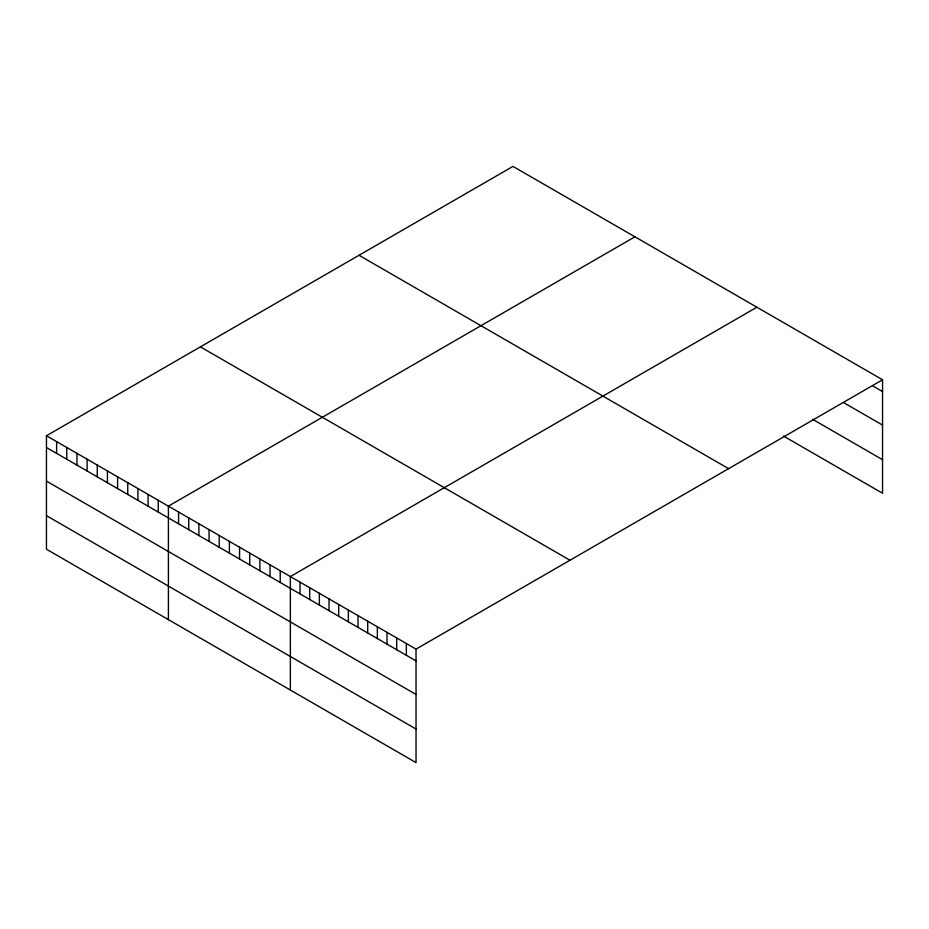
<?xml version="1.0" encoding="UTF-8"?>
<svg xmlns="http://www.w3.org/2000/svg" width="929" height="929" viewBox="0 0 929 929"><rect width="100%" height="100%" fill="white"/><g stroke="black" fill="none" stroke-linecap="round" stroke-linejoin="round"><path stroke-width="1.39" d="M46.45 435.747L416.029 649.116L416.029 762.604L46.45 549.225L46.45 435.747L512.971 166.396L882.55 379.775L882.55 493.253L783.472 436.049M634.937 236.814L168.404 506.154L168.404 619.643M756.891 307.22L290.371 576.572L290.371 690.05M416.029 649.116L882.55 379.775M872.888 385.953L882.55 391.539M843.892 402.78L882.55 425.099M812.469 419.223L882.55 459.692M359.024 255.289L728.591 468.657M200.409 346.865L569.976 560.233M46.45 447.511L416.029 660.879M46.45 481.083L416.029 694.451M46.45 515.665L416.029 729.033M406.356 643.542L406.356 655.305M396.695 637.956L396.695 649.719M387.021 632.382L387.021 644.145M377.36 626.796L377.36 638.56M367.698 621.211L367.698 632.986M358.025 615.637L358.025 627.4M348.363 610.051L348.363 621.815M338.702 604.477L338.702 616.241M329.029 598.891L329.029 610.655M319.367 593.317L319.367 605.081M309.705 587.732L309.705 599.495M300.032 582.158L300.032 593.921M280.21 570.708L280.21 582.471M270.037 564.832L270.037 576.607M259.876 558.968L259.876 570.731M249.715 553.103L249.715 564.867M239.554 547.227L239.554 559.003M229.393 541.363L229.393 553.127M219.221 535.499L219.221 547.262M209.06 529.635L209.06 541.398M198.899 523.759L198.899 535.522M188.738 517.894L188.738 529.658M178.577 512.03L178.577 523.793M158.244 500.29L158.244 512.053M148.083 494.425L148.083 506.189M137.922 488.561L137.922 500.325M127.761 482.685L127.761 494.449M117.588 476.821L117.588 488.584M107.427 470.957L107.427 482.72M97.266 465.081L97.266 476.856M87.105 459.216L87.105 470.98M76.944 453.352L76.944 465.115M66.772 447.488L66.772 459.251M56.611 441.612L56.611 453.375"/></g></svg>
